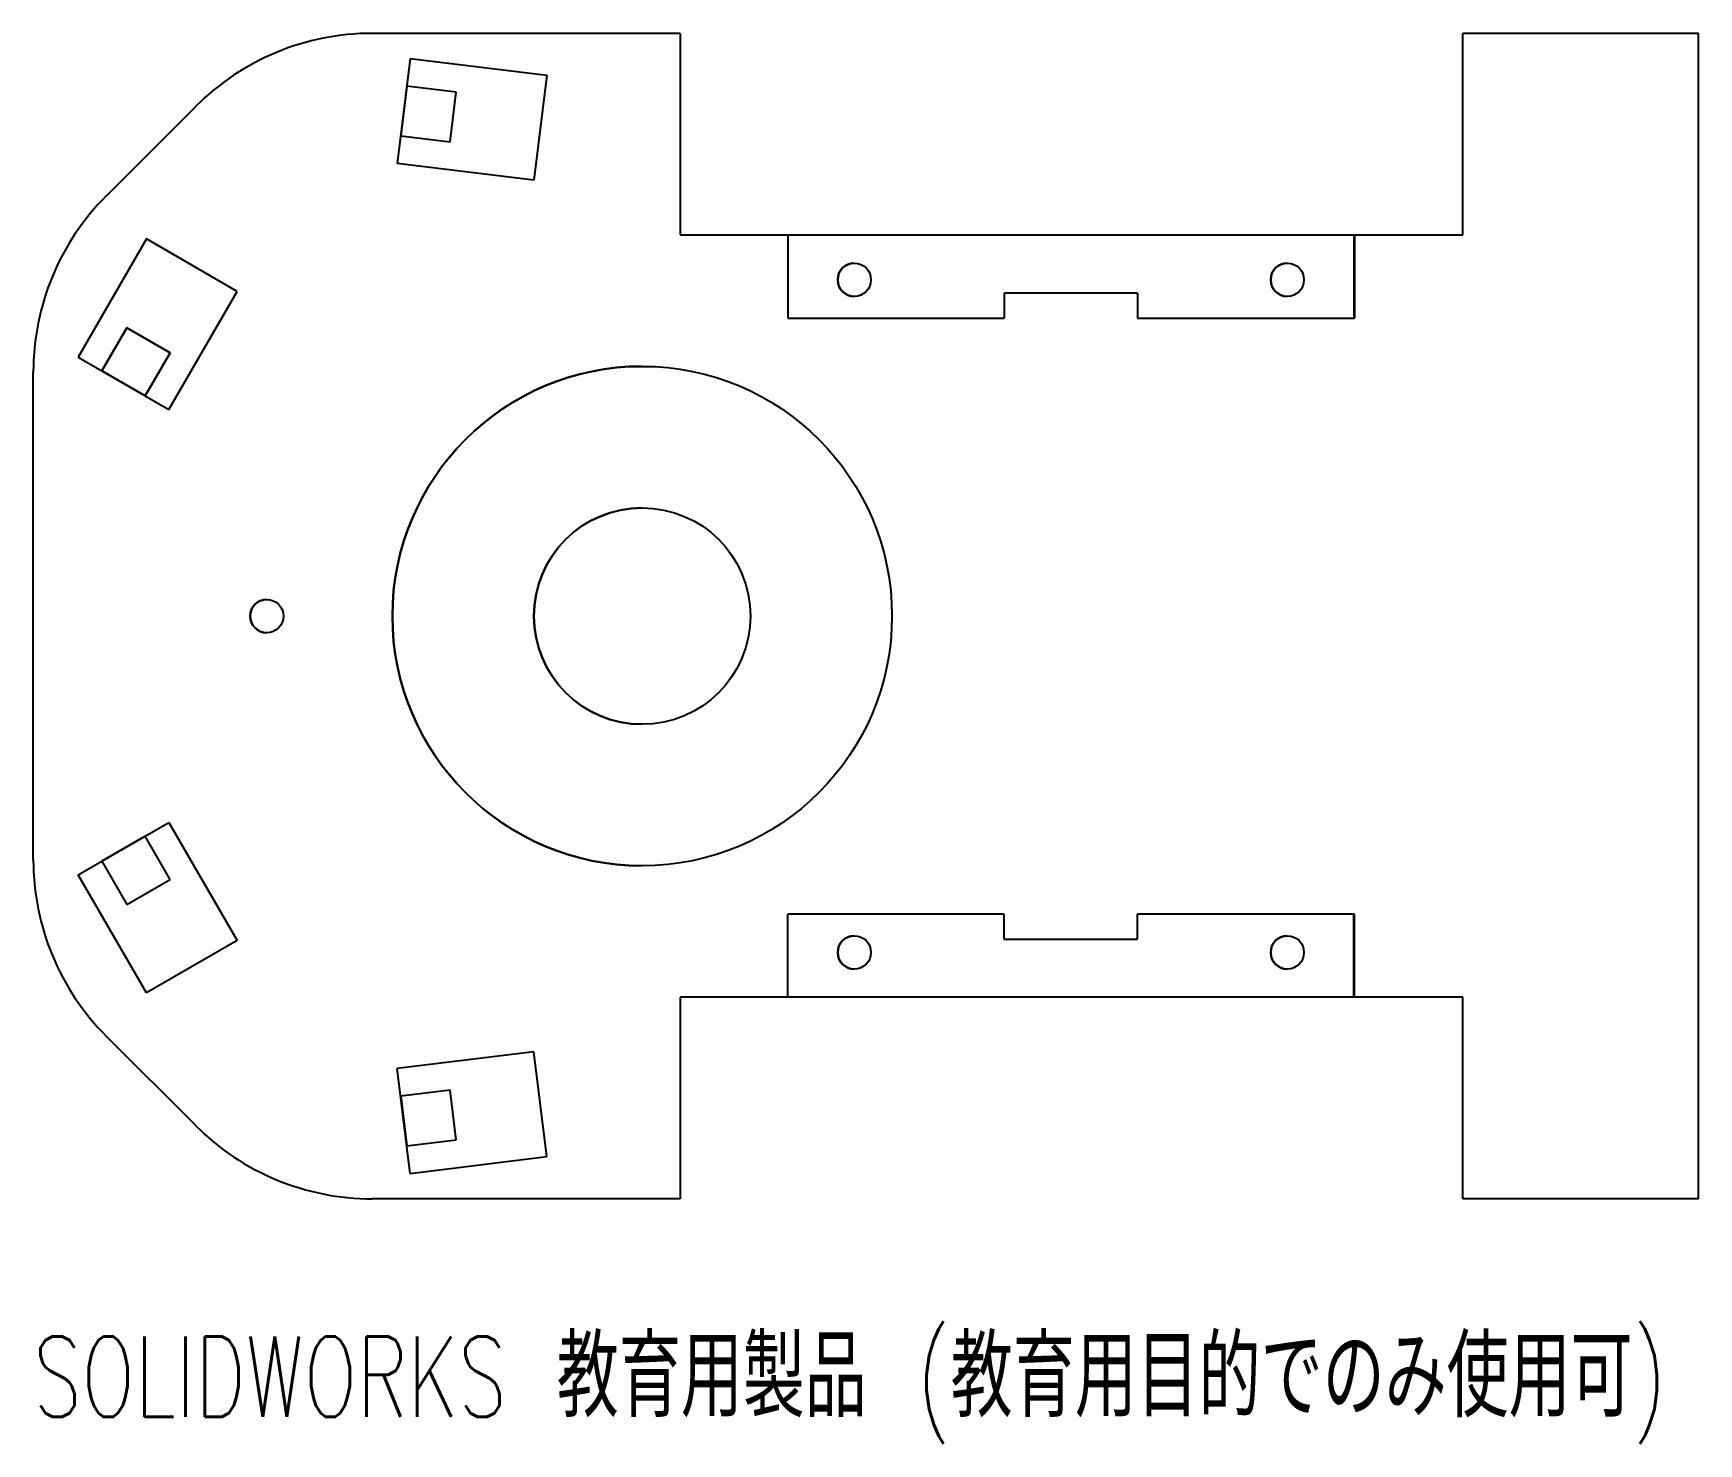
# Model space of a CAD drawing. Header units: millimetres. Extents: x -57 to 43, y -44 to 41.
import ezdxf

# ---------------------------------------------------------------- set-up
doc = ezdxf.new("R2010")
doc.units = ezdxf.units.MM
doc.styles.add('SLDTEXTSTYLE0', font='TXT', dxfattribs={"width": 0.7, "bigfont": 'bigfont'})

msp = doc.modelspace()

# ---------------------------------------------------------------- linework, layer by layer
at = {"color": 7, "linetype": 'Continuous', "lineweight": 25}
for p, q in [((-18.27, 40.52), (-36.76, 40.52)), ((-18.27, 40.52), (-18.27, 28.42)), ((-18.27, 40.52), (-18.27, 28.42)), ((28.73, 28.42), (28.73, 40.52)), ((42.89, 40.52), (28.73, 40.52)), ((42.89, -29.48), (42.89, 40.52)), ((42.89, -29.48), (42.89, 40.52)), ((-34.69, 37.35), (-35.05, 34.37)), ((-34.68, 37.35), (-35.05, 34.37)), ((-31.71, 36.98), (-34.69, 37.35)), ((-52.72, 30.77), (-47.36, 36.13)), ((-32.08, 34), (-31.71, 36.98)), ((-35.05, 34.37), (-32.08, 34)), ((-35.05, 34.37), (-35.05, 34.37)), ((-35.05, 34.37), (-32.08, 34)), ((-18.27, 28.42), (28.73, 28.42)), ((-11.81, 28.42), (-11.81, 28.02)), ((-11.81, 28.02), (-11.81, 23.42)), ((22.19, 28.42), (22.19, 28.02)), ((22.19, 28.02), (22.19, 23.42)), ((22.23, 28.42), (22.23, 23.42)), ((9.19, 24.92), (1.19, 24.92)), ((1.19, 24.92), (1.19, 23.42)), ((9.19, 24.92), (9.19, 23.42)), ((-11.81, 23.42), (1.19, 23.42)), ((9.19, 23.42), (22.23, 23.42)), ((-51.49, 22.84), (-52.99, 20.25)), ((-51.49, 22.84), (-52.99, 20.25)), ((-48.9, 21.34), (-51.49, 22.84)), ((-50.4, 18.75), (-48.9, 21.34)), ((-57.11, -9.12), (-57.11, 20.17)), ((-52.99, 20.25), (-50.4, 18.75)), ((-52.99, 20.25), (-52.99, 20.25)), ((-52.99, 20.25), (-50.39, 18.75)), ((-50.4, -7.7), (-52.99, -9.2)), ((-50.39, -7.7), (-52.99, -9.2)), ((-48.9, -10.3), (-50.4, -7.7)), ((-52.99, -9.2), (-51.49, -11.8)), ((-52.99, -9.2), (-52.99, -9.2)), ((-52.99, -9.2), (-51.49, -11.8)), ((-51.49, -11.8), (-48.9, -10.3)), ((1.19, -12.38), (-11.81, -12.38)), ((-11.81, -16.98), (-11.81, -12.38)), ((1.19, -13.88), (1.19, -12.38)), ((9.19, -13.88), (9.19, -12.38)), ((22.23, -12.38), (9.19, -12.38)), ((22.19, -16.98), (22.19, -12.38)), ((22.23, -17.38), (22.23, -12.38)), ((1.19, -13.88), (9.19, -13.88)), ((-11.81, -17.38), (-11.81, -16.98)), ((22.19, -17.38), (22.19, -16.98)), ((28.73, -17.38), (-18.27, -17.38)), ((-18.27, -17.38), (-18.27, -29.48)), ((-18.27, -17.38), (-18.27, -29.48)), ((28.73, -29.48), (28.73, -17.38)), ((-47.36, -25.08), (-52.72, -19.73)), ((-32.08, -22.96), (-35.05, -23.32)), ((-32.08, -22.96), (-35.05, -23.32)), ((-31.71, -25.93), (-32.08, -22.96)), ((-35.05, -23.32), (-34.69, -26.3)), ((-35.05, -23.32), (-35.05, -23.32)), ((-35.05, -23.32), (-34.68, -26.3)), ((-34.69, -26.3), (-31.71, -25.93)), ((-18.27, -29.48), (-36.76, -29.48)), ((42.89, -29.48), (28.73, -29.48))]:
    msp.add_line(p, q, dxfattribs=at)
at = {"color": 7, "linetype": 'Continuous'}
for p, q in [((-34.48, 39.01), (-35.26, 32.71)), ((-34.48, 39.01), (-26.28, 38)), ((-26.28, 38), (-27.06, 31.7)), ((-27.06, 31.7), (-35.26, 32.71)), ((-50.32, 28.17), (-54.42, 21.07)), ((-44.87, 25.02), (-50.32, 28.17)), ((-48.97, 17.92), (-44.87, 25.02)), ((-52.99, 20.25), (-51.49, 22.84)), ((-51.49, 22.84), (-48.9, 21.34)), ((-54.42, 21.07), (-48.97, 17.92)), ((-48.9, 21.34), (-50.4, 18.75)), ((-50.4, 18.75), (-52.99, 20.25)), ((-54.42, -10.02), (-48.97, -6.87)), ((-48.97, -6.87), (-44.87, -13.97)), ((-50.32, -17.12), (-54.42, -10.02)), ((-44.87, -13.97), (-50.32, -17.12)), ((-27.06, -20.65), (-35.26, -21.66)), ((-26.28, -26.95), (-27.06, -20.65)), ((-34.48, -27.96), (-35.26, -21.66)), ((-34.48, -27.96), (-26.28, -26.95))]:
    msp.add_line(p, q, dxfattribs=at)
at = {"color": 7, "linetype": 'Continuous', "lineweight": 25}
for centre, radius in [((-7.81, 25.72), 1), ((18.19, 25.72), 1), ((-20.55, 5.52), 15), ((-20.55, 5.52), 6.5), ((-43.09, 5.52), 1), ((-7.81, -14.68), 1), ((18.19, -14.68), 1)]:
    msp.add_circle(centre, radius, dxfattribs=at)
for centre, radius, start, end in [((-36.76, 25.52), 15, 90, 135.0001), ((-42.11, 20.17), 15, 135.0001, 180), ((-7.81, 25.72), 1, 90.0001, 269.9999), ((18.19, 25.72), 1, 90.0001, 269.9999), ((-20.55, 5.52), 15, 90.0001, 269.9999), ((-20.55, 5.52), 6.5, 90.0001, 269.9999), ((-43.09, 5.52), 1, 90.0001, 269.9999), ((-42.11, -9.12), 15, 180, 224.9999), ((-7.81, -14.68), 1, 90.0001, 269.9999), ((18.19, -14.68), 1, 90.0001, 269.9999), ((-36.76, -14.48), 15, 224.9999, 270)]:
    msp.add_arc(centre, radius, start, end, dxfattribs=at)

# ---------------------------------------------------------------- texts
at = {"color": 7, "linetype": 'Continuous', "insert": (-57.11, -37.75), "char_height": 4.8336, "attachment_point": 1, "style": 'SLDTEXTSTYLE0'}
msp.add_mtext('SOLIDWORKS 教育用製品 (教育用目的でのみ使用可)', dxfattribs=at)

doc.saveas('drawing.dxf')
